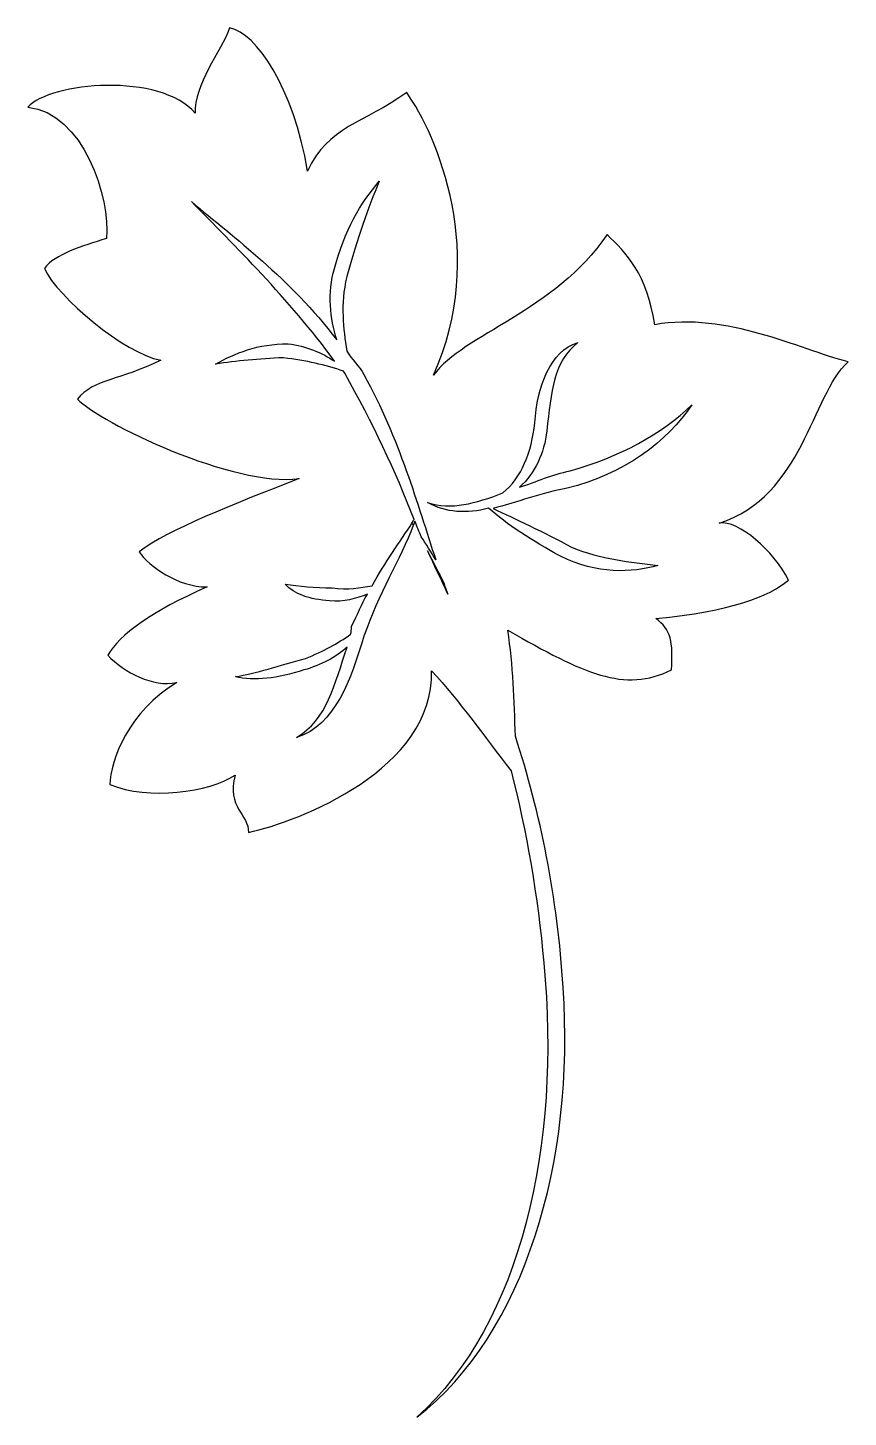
# Model space of a CAD drawing. Header units: centimetres. Extents: x -5.7 to 5.7, y -9.6 to 9.6.
import ezdxf

# ---------------------------------------------------------------- set-up
doc = ezdxf.new("R2010")
doc.units = ezdxf.units.CM
doc.header["$MEASUREMENT"] = 0
doc.layers.add('Camada 1', color=7, linetype='Continuous')

msp = doc.modelspace()

# ---------------------------------------------------------------- linework, layer by layer
at = {"layer": 'Camada 1'}
for points, knots in [([(3.90001, 2.76636), (4.16959, 2.81025), (4.65701, 2.38237), (4.86082, 1.97483), (4.86082, 1.97483), (4.59118, 1.74599), (4.0599, 1.5438), (3.01913, 1.44193), (3.01913, 1.44193), (3.23384, 1.29458), (3.26051, 1.1112), (3.23855, 0.73192), (3.23855, 0.73192), (2.58339, 0.40275), (2.01914, 0.68332), (0.96898, 1.27892), (0.96898, 1.27892), (1.04113, 0.79616), (1.05677, 0.30089), (1.07249, -0.18817), (1.07249, -0.18817), (1.41883, -1.2524), (1.66026, -2.43107), (1.73384, -3.6771), (1.73384, -3.6771), (1.9063, -6.07835), (1.20412, -8.47955), (-0.29192, -9.63777), (-0.29192, -9.63777), (1.16027, -8.32597), (1.70878, -5.85103), (1.46745, -3.33542), (1.46745, -3.33542), (1.38596, -2.41067), (1.22917, -1.51257), (1.0129, -0.67091), (1.0129, -0.67091), (0.64225, -0.19127), (0.3099, 0.2836), (-0.08972, 0.71781), (-0.08972, 0.71781), (-0.04818, -0.64895), (-1.92513, -1.37309), (-2.62808, -1.52512), (-2.62808, -1.52512), (-2.62181, -1.27906), (-2.93682, -1.17558), (-2.813, -0.73206), (-2.813, -0.73206), (-3.17114, -0.96241), (-4.01519, -1.08626), (-4.55044, -0.86052), (-4.55044, -0.86052), (-4.54184, -0.52979), (-4.29028, 0.15982), (-3.62334, 0.55482), (-3.62334, 0.55482), (-3.95095, 0.48426), (-4.3506, 0.69743), (-4.58023, 0.93254), (-4.58023, 0.93254), (-4.41489, 1.22094), (-3.97055, 1.54225), (-3.20329, 1.88078), (-3.20329, 1.88078), (-3.6108, 1.88078), (-4.00739, 2.16918), (-4.14531, 2.36825), (-4.14531, 2.36825), (-3.72835, 2.68173), (-2.8624, 3.01555), (-1.92667, 3.38547), (-1.92667, 3.38547), (-2.81771, 3.25537), (-4.69934, 4.1629), (-5.00105, 4.48735), (-5.00105, 4.48735), (-4.77301, 4.76789), (-4.41016, 4.74124), (-3.84514, 5.02652), (-3.84514, 5.02652), (-4.34748, 5.12058), (-5.27614, 5.89954), (-5.45873, 6.29925), (-5.45873, 6.29925), (-5.31297, 6.49983), (-4.93525, 6.60484), (-4.59669, 6.71615), (-4.59669, 6.71615), (-4.53713, 7.2647), (-4.92583, 8.47316), (-5.68838, 8.53428), (-5.68838, 8.53428), (-5.37879, 8.88694), (-3.84357, 9.0186), (-3.36552, 8.45279), (-3.36552, 8.45279), (-3.3922, 8.84149), (-3.00426, 9.30856), (-2.88981, 9.63773), (-2.88981, 9.63773), (-2.51913, 9.56251), (-2.00819, 8.818), (-1.80756, 7.64875), (-1.80756, 7.64875), (-1.53327, 8.26626), (-1.02622, 8.31487), (-0.43376, 8.73963), (-0.43376, 8.73963), (-0.00977, 8.14088), (0.69315, 6.49199), (-0.06228, 4.81806), (-0.06228, 4.81806), (0.35783, 5.39329), (1.61327, 5.69423), (2.34366, 6.76788), (2.34366, 6.76788), (2.60541, 6.52491), (2.9032, 6.21149), (3.00512, 5.5187), (3.00512, 5.5187), (4.00667, 5.69425), (5.0019, 5.1817), (5.68842, 5.00305), (5.68842, 5.00305), (5.17742, 4.53751), (5.06616, 3.13781), (3.90001, 2.76636)], [0, 0, 0, 0, 0.03030303, 0.03030303, 0.03030303, 0.03030303, 0.06060606, 0.06060606, 0.06060606, 0.06060606, 0.09090909, 0.09090909, 0.09090909, 0.09090909, 0.12121212, 0.12121212, 0.12121212, 0.12121212, 0.15151515, 0.15151515, 0.15151515, 0.15151515, 0.18181818, 0.18181818, 0.18181818, 0.18181818, 0.21212121, 0.21212121, 0.21212121, 0.21212121, 0.24242424, 0.24242424, 0.24242424, 0.24242424, 0.27272727, 0.27272727, 0.27272727, 0.27272727, 0.3030303, 0.3030303, 0.3030303, 0.3030303, 0.33333333, 0.33333333, 0.33333333, 0.33333333, 0.36363636, 0.36363636, 0.36363636, 0.36363636, 0.39393939, 0.39393939, 0.39393939, 0.39393939, 0.42424242, 0.42424242, 0.42424242, 0.42424242, 0.45454545, 0.45454545, 0.45454545, 0.45454545, 0.48484848, 0.48484848, 0.48484848, 0.48484848, 0.51515152, 0.51515152, 0.51515152, 0.51515152, 0.54545455, 0.54545455, 0.54545455, 0.54545455, 0.57575758, 0.57575758, 0.57575758, 0.57575758, 0.60606061, 0.60606061, 0.60606061, 0.60606061, 0.63636364, 0.63636364, 0.63636364, 0.63636364, 0.66666667, 0.66666667, 0.66666667, 0.66666667, 0.6969697, 0.6969697, 0.6969697, 0.6969697, 0.72727273, 0.72727273, 0.72727273, 0.72727273, 0.75757576, 0.75757576, 0.75757576, 0.75757576, 0.78787879, 0.78787879, 0.78787879, 0.78787879, 0.81818182, 0.81818182, 0.81818182, 0.81818182, 0.84848485, 0.84848485, 0.84848485, 0.84848485, 0.87878788, 0.87878788, 0.87878788, 0.87878788, 0.90909091, 0.90909091, 0.90909091, 0.90909091, 0.93939394, 0.93939394, 0.93939394, 0.93939394, 1, 1, 1, 1]), ([(-1.02621, 4.82591), (-1.09206, 4.94188), (-1.19316, 5.03747), (-1.26523, 5.15193), (-1.26523, 5.15193), (-1.30989, 5.4685), (-1.3585, 5.78981), (-1.26523, 6.1864), (-1.26523, 6.1864), (-1.11714, 6.71615), (-0.97294, 7.13932), (-0.81382, 7.50768), (-0.81382, 7.50768), (-1.07248, 7.20989), (-1.29735, 6.82585), (-1.43527, 6.29927), (-1.43527, 6.29927), (-1.53639, 5.96071), (-1.49642, 5.60021), (-1.40474, 5.31026), (-1.40474, 5.31026), (-2.05987, 6.16447), (-2.81926, 6.72089), (-3.41803, 7.22558), (-3.41803, 7.22558), (-2.82243, 6.61273), (-2.07635, 5.89176), (-1.43371, 5.01245), (-1.43371, 5.01245), (-1.60376, 5.12529), (-1.83183, 5.22721), (-2.07636, 5.25229), (-2.07636, 5.25229), (-2.49797, 5.25856), (-2.82555, 5.11746), (-3.08416, 4.97173), (-3.08416, 4.97173), (-2.79344, 5.01872), (-2.487, 5.04542), (-2.14216, 5.05949), (-2.14216, 5.05949), (-1.82559, 5.01716), (-1.56227, 4.9639), (-1.30833, 4.87296), (-1.30833, 4.87296), (-1.30833, 4.87296), (-1.29423, 4.84788), (-1.29423, 4.84788), (-1.29423, 4.84788), (-0.90707, 4.15668), (-0.58734, 3.48268), (-0.33265, 2.81818), (-0.33265, 2.81818), (-0.33892, 2.80093), (-0.35302, 2.78368), (-0.36162, 2.7664), (-0.36162, 2.7664), (-0.35302, 2.76013), (-0.34675, 2.74603), (-0.34048, 2.73661), (-0.34048, 2.73661), (-0.33421, 2.75701), (-0.32561, 2.77267), (-0.31929, 2.79463), (-0.31929, 2.79463), (-0.29188, 2.71938), (-0.26132, 2.6426), (-0.23153, 2.57675), (-0.23153, 2.57675), (-0.16573, 2.47174), (-0.09598, 2.36675), (-0.03095, 2.25544), (-0.03095, 2.25544), (-0.28564, 3.02968), (-0.53486, 3.93249), (-1.02621, 4.82591)], [0, 0, 0, 0, 0.05, 0.05, 0.05, 0.05, 0.1, 0.1, 0.1, 0.1, 0.15, 0.15, 0.15, 0.15, 0.2, 0.2, 0.2, 0.2, 0.25, 0.25, 0.25, 0.25, 0.3, 0.3, 0.3, 0.3, 0.35, 0.35, 0.35, 0.35, 0.4, 0.4, 0.4, 0.4, 0.45, 0.45, 0.45, 0.45, 0.5, 0.5, 0.5, 0.5, 0.55, 0.55, 0.55, 0.55, 0.6, 0.6, 0.6, 0.6, 0.65, 0.65, 0.65, 0.65, 0.7, 0.7, 0.7, 0.7, 0.75, 0.75, 0.75, 0.75, 0.8, 0.8, 0.8, 0.8, 0.85, 0.85, 0.85, 0.85, 0.9, 0.9, 0.9, 0.9, 1, 1, 1, 1]), ([(1.83105, 3.49053), (1.58507, 3.44193), (1.36401, 3.34006), (1.13043, 3.26323), (1.13043, 3.26323), (1.3436, 3.45447), (1.47531, 3.73816), (1.50818, 4.04536), (1.50818, 4.04536), (1.56776, 4.5908), (1.60692, 5.01715), (1.94083, 5.26948), (1.94083, 5.26948), (1.56152, 5.16449), (1.37028, 4.64879), (1.34361, 4.15667), (1.34361, 4.15667), (1.29503, 3.7476), (1.16031, 3.39488), (0.90006, 3.18488), (0.90006, 3.18488), (0.51999, 3.03912), (0.17989, 2.94191), (-0.14457, 3.05322), (-0.14457, 3.05322), (0.10464, 2.90746), (0.40642, 2.89492), (0.70257, 2.9717), (0.70257, 2.9717), (0.94871, 2.75384), (1.31079, 2.51558), (1.69947, 2.30558), (1.69947, 2.30558), (2.2026, 2.05325), (2.69004, 2.07518), (3.05051, 2.18019), (3.05051, 2.18019), (2.65869, 2.22562), (2.26999, 2.26168), (1.85306, 2.43096), (1.85306, 2.43096), (1.46595, 2.64257), (1.06002, 2.82905), (0.76533, 2.97013), (0.76533, 2.97013), (1.08034, 3.05165), (1.43618, 3.18484), (1.79194, 3.25067), (1.79194, 3.25067), (2.56937, 3.43876), (3.18844, 3.90112), (3.52078, 4.4074), (3.52078, 4.4074), (3.10848, 4.00618), (2.51762, 3.68016), (1.83105, 3.49053)], [0, 0, 0, 0, 0.06666667, 0.06666667, 0.06666667, 0.06666667, 0.13333333, 0.13333333, 0.13333333, 0.13333333, 0.2, 0.2, 0.2, 0.2, 0.26666667, 0.26666667, 0.26666667, 0.26666667, 0.33333333, 0.33333333, 0.33333333, 0.33333333, 0.4, 0.4, 0.4, 0.4, 0.46666667, 0.46666667, 0.46666667, 0.46666667, 0.53333333, 0.53333333, 0.53333333, 0.53333333, 0.6, 0.6, 0.6, 0.6, 0.66666667, 0.66666667, 0.66666667, 0.66666667, 0.73333333, 0.73333333, 0.73333333, 0.73333333, 0.8, 0.8, 0.8, 0.8, 0.86666667, 0.86666667, 0.86666667, 0.86666667, 1, 1, 1, 1]), ([(-2.11788, 1.91687), (-1.99408, 1.78677), (-1.77855, 1.70216), (-1.5027, 1.68962), (-1.5027, 1.68962), (-1.31307, 1.66763), (-1.12892, 1.71624), (-0.97766, 1.78207), (-0.97766, 1.78207), (-1.0646, 1.63631), (-1.11241, 1.50622), (-1.19787, 1.33693), (-1.19787, 1.33693), (-1.2057, 1.28049), (-1.19626, 1.25859), (-1.21197, 1.22406), (-1.21197, 1.22406), (-1.39379, 1.09396), (-1.58498, 0.9921), (-1.83655, 0.88711), (-1.83655, 0.88711), (-2.20099, 0.79146), (-2.53484, 0.67706), (-2.80993, 0.63631), (-2.80993, 0.63631), (-2.55127, 0.57202), (-2.22216, 0.61123), (-1.85931, 0.72876), (-1.85931, 0.72876), (-1.62502, 0.79615), (-1.40947, 0.90585), (-1.26061, 1.04695), (-1.26061, 1.04695), (-1.43534, 0.52974), (-1.53646, 0.03913), (-1.96197, -0.20696), (-1.96197, -0.20696), (-1.41812, -0.04239), (-1.20886, 0.61124), (-1.02627, 1.19586), (-1.02627, 1.19586), (-0.82881, 1.78832), (-0.51999, 2.26324), (-0.34211, 2.73343), (-0.34211, 2.73343), (-0.34838, 2.74441), (-0.35465, 2.75695), (-0.36169, 2.76634), (-0.36169, 2.76634), (-0.5247, 2.4999), (-0.73552, 2.23344), (-0.91343, 1.89488), (-0.91343, 1.89488), (-1.08348, 1.87451), (-1.2426, 1.83064), (-1.46908, 1.8667), (-1.46908, 1.8667), (-1.70646, 1.8667), (-1.92979, 1.89491), (-2.11788, 1.91687)], [0, 0, 0, 0, 0.0625, 0.0625, 0.0625, 0.0625, 0.125, 0.125, 0.125, 0.125, 0.1875, 0.1875, 0.1875, 0.1875, 0.25, 0.25, 0.25, 0.25, 0.3125, 0.3125, 0.3125, 0.3125, 0.375, 0.375, 0.375, 0.375, 0.4375, 0.4375, 0.4375, 0.4375, 0.5, 0.5, 0.5, 0.5, 0.5625, 0.5625, 0.5625, 0.5625, 0.625, 0.625, 0.625, 0.625, 0.6875, 0.6875, 0.6875, 0.6875, 0.75, 0.75, 0.75, 0.75, 0.8125, 0.8125, 0.8125, 0.8125, 0.875, 0.875, 0.875, 0.875, 1, 1, 1, 1]), ([(0.13676, 1.78206), (0.11872, 1.8291), (0.1007, 1.87456), (0.0835, 1.9247), (0.0835, 1.9247), (0.01135, 2.07673), (-0.06776, 2.23191), (-0.14769, 2.38238), (-0.14769, 2.38238), (-0.04818, 2.17232), (0.04826, 1.97484), (0.13676, 1.78206)], [0, 0, 0, 0, 0.25, 0.25, 0.25, 0.25, 0.5, 0.5, 0.5, 0.5, 1, 1, 1, 1])]:
    msp.add_open_spline(points, degree=3, knots=knots, dxfattribs=at)

doc.saveas('drawing.dxf')
